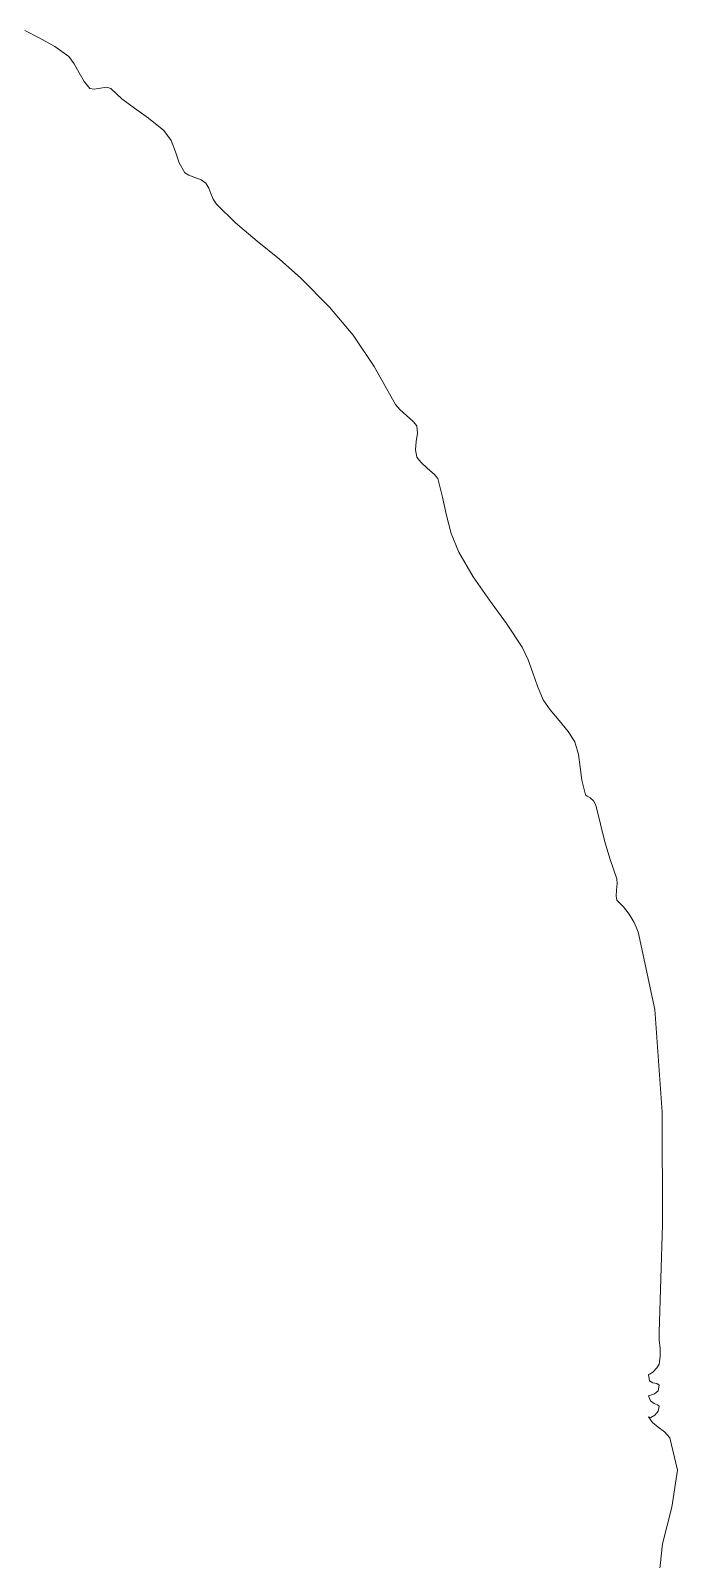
# Model space of a CAD drawing. Header units: inches. Extents: x 18 to 851, y -500 to 848.
# Drawn here: x 666.8 to 673.3, y 38.59 to 53.95 of the extents above; entities that cross this region are included whole.
import ezdxf

# ---------------------------------------------------------------- set-up
doc = ezdxf.new("R2010")
doc.units = ezdxf.units.IN
doc.header["$MEASUREMENT"] = 0
doc.layers.add('Layer 1', color=7, linetype='Continuous')

msp = doc.modelspace()

# ---------------------------------------------------------------- linework, layer by layer
at = {"layer": 'Layer 1', "lineweight": 0}
msp.add_lwpolyline([(666.743, 53.948), (666.885, 53.877), (667.044, 53.789), (667.184, 53.687), (667.239, 53.613), (667.287, 53.523), (667.337, 53.436), (667.396, 53.368), (667.44, 53.361), (667.504, 53.371), (667.567, 53.38), (667.607, 53.368), (667.716, 53.263), (667.845, 53.17), (667.986, 53.07), (668.137, 52.945), (668.211, 52.843), (668.255, 52.731), (668.293, 52.621), (668.349, 52.521), (668.39, 52.495), (668.45, 52.472), (668.514, 52.448), (668.561, 52.416), (668.591, 52.366), (668.612, 52.311), (668.635, 52.254), (668.666, 52.204), (668.858, 52.016), (669.076, 51.834), (669.3, 51.652), (669.513, 51.463), (669.801, 51.17), (670.039, 50.888), (670.252, 50.575), (670.466, 50.192), (670.508, 50.144), (670.577, 50.082), (670.644, 50.021), (670.678, 49.98), (670.685, 49.904), (670.674, 49.82), (670.666, 49.737), (670.678, 49.663), (670.719, 49.613), (670.788, 49.552), (670.854, 49.493), (670.89, 49.451), (670.938, 49.262), (670.977, 49.08), (671.025, 48.898), (671.102, 48.71), (671.245, 48.463), (671.411, 48.227), (671.581, 47.993), (671.736, 47.757), (671.799, 47.629), (671.845, 47.498), (671.891, 47.363), (671.948, 47.228), (672.019, 47.126), (672.11, 47.019), (672.201, 46.91), (672.266, 46.804), (672.304, 46.677), (672.321, 46.552), (672.337, 46.42), (672.372, 46.274), (672.389, 46.261), (672.42, 46.242), (672.454, 46.214), (672.478, 46.169), (672.524, 45.977), (672.569, 45.801), (672.621, 45.624), (672.689, 45.428), (672.691, 45.382), (672.684, 45.316), (672.68, 45.254), (672.689, 45.216), (672.756, 45.15), (672.813, 45.074), (672.861, 44.99), (672.901, 44.898), (673.071, 44.116), (673.143, 43.087), (673.146, 41.957), (673.113, 40.875), (673.115, 40.799), (673.122, 40.714), (673.124, 40.631), (673.113, 40.557), (673.09, 40.518), (673.054, 40.48), (673.021, 40.454), (673.007, 40.451), (673.016, 40.388), (673.051, 40.368), (673.091, 40.363), (673.113, 40.346), (673.104, 40.287), (673.067, 40.257), (673.025, 40.244), (673.007, 40.239), (673.027, 40.186), (673.062, 40.16), (673.096, 40.148), (673.113, 40.134), (673.104, 40.082), (673.07, 40.042), (673.031, 40.021), (673.007, 40.027), (673.047, 39.969), (673.105, 39.922), (673.167, 39.875), (673.219, 39.815), (673.297, 39.49), (673.24, 39.118), (673.146, 38.75), (673.113, 38.439)], dxfattribs=at)

doc.saveas('drawing.dxf')
